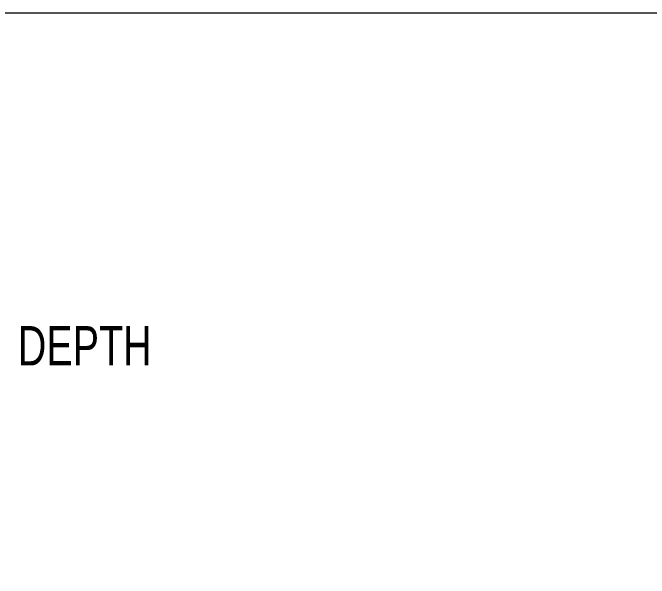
# Model space of a CAD drawing. Header units: millimetres. Extents: x 2 to 278, y 1 to 215.
# Drawn here: x 200.65 to 234.86, y 184.25 to 214.65 of the extents above; entities that cross this region are included whole.
import ezdxf

# ---------------------------------------------------------------- set-up
doc = ezdxf.new("R2010")
doc.units = ezdxf.units.MM
doc.styles.add('SLDTEXTSTYLE0', font='TXT', dxfattribs={"width": 0.75})
doc.styles.add('SLDTEXTSTYLE2', font='TXT', dxfattribs={"width": 0.7})
doc.dimstyles.new('SLDDIMSTYLE0', dxfattribs={"dimtxt": 2.116667, "dimasz": 3.175, "dimexe": 0, "dimexo": 0.0625, "dimgap": 0.529167, "dimtad": 0, "dimtih": 1, "dimtoh": 1, "dimdec": 1, "dimlfac": 2, "dimrnd": 1e-09, "dimzin": 12, "dimdsep": 46, "dimtxsty": 'SLDTEXTSTYLE0', "dimsah": 1, "dimcen": 0, "dimadec": 0, "dimazin": 3, "dimtfac": 1, "dimtdec": 1, "dimtofl": 0, "dimtmove": 0, "dimatfit": 3, "dimfxl": 1, "dimfrac": 2, "dimtolj": 1, "dimtzin": 12, "dimarcsym": 0})

# ---------------------------------------------------------------- blocks, each defined once
blk = doc.blocks.new('_D_8')
at = {"color": 7, "linetype": 'Continuous', "lineweight": 0}
for p, q in [((164.903, 187.194), (172.367, 200.121)), ((172.367, 200.121), (176.177, 200.121))]:
    blk.add_line(p, q, dxfattribs=at)
at = {"color": 7, "linetype": 'Continuous', "lineweight": 18}
blk.add_solid([(164.903, 187.194), (166.931, 189.689), (166.051, 190.197)], dxfattribs=at)
at = {"color": 7, "linetype": 'Continuous', "lineweight": 18, "attachment_point": 1}
for s, insert, char_height, style in [('M6 x 1.0 TAPPED HOLE', (176.971, 201.168), 2.11667, 'SLDTEXTSTYLE2'), ('7.6mm [0.30in] THREAD DEPTH', (176.971, 197.805), 2.11667, 'SLDTEXTSTYLE0'), ('17 PLACES', (176.971, 194.441), 2.1167, 'SLDTEXTSTYLE0')]:
    blk.add_mtext(s, dxfattribs=dict(at, insert=insert, char_height=char_height, style=style))

msp = doc.modelspace()

# ---------------------------------------------------------------- linework, layer by layer
at = {"color": 7, "linetype": 'Continuous', "lineweight": 18}
msp.add_line((1.579, 214.645), (277.989, 214.645), dxfattribs=at)

# ---------------------------------------------------------------- dimensions: what is measured, and where the dimension line sits
dim = msp.add_diameter_dim_2p(p1=(163.403, 184.596), p2=(164.903, 187.194), text='M6 x 1.0 TAPPED HOLE\\P7.6mm [0.30in] THREAD DEPTH\\P17 PLACES', dimstyle='SLDDIMSTYLE0', override={"dimpost": '<>'}, dxfattribs=at)
dim.commit()
dim.dimension.update_dxf_attribs({"geometry": '_D_8', "text_midpoint": (197.093, 200.121), "dimtype": 163})

doc.saveas('drawing.dxf')
